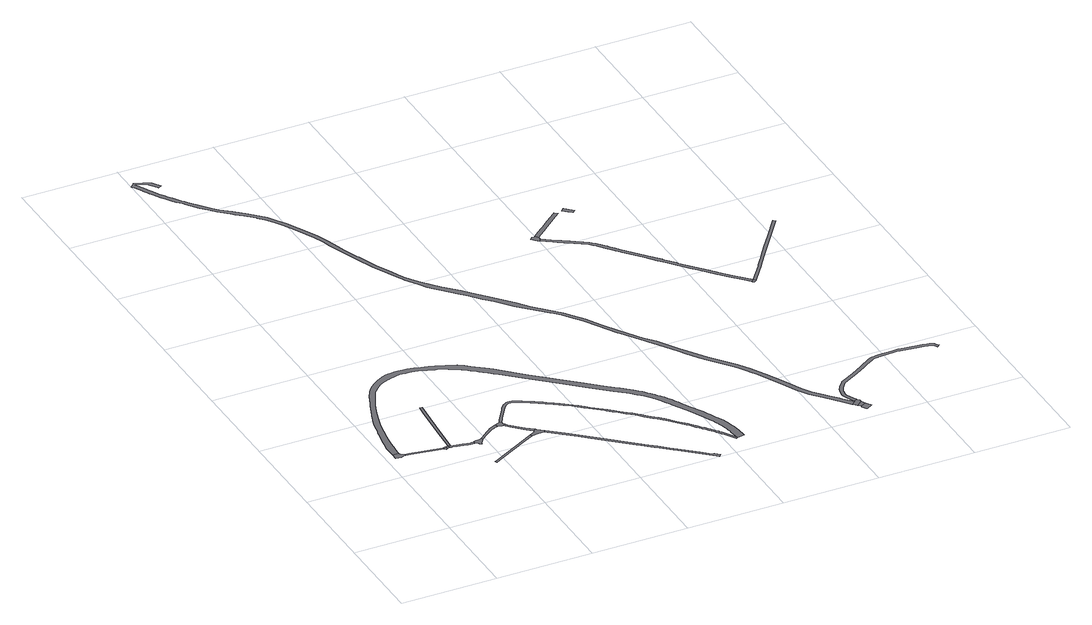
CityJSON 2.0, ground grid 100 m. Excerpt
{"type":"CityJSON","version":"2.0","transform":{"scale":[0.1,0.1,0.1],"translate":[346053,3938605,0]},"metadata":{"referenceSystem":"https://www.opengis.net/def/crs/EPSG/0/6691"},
"CityObjects":{
"road1":{"type":"Road","geometry":[{"type":"MultiSurface","lod":"1","boundaries":[[[0,1,2,3,4,5,6,7,8]]]}]},
"road2":{"type":"Road","attributes":{"RoadStructureAttribute.sectionType":"1"},"geometry":[{"type":"MultiSurface","lod":"1","boundaries":[[[7,9,10,11,12,8]]]}]},
"road3":{"type":"Road","geometry":[{"type":"MultiSurface","lod":"1","boundaries":[[[13,14,15,16,17,11,10,18]]]}]},
"road4":{"type":"Road","geometry":[{"type":"MultiSurface","lod":"1","boundaries":[[[15,19,20,21,16]]]}]},
"road5":{"type":"Road","attributes":{"RoadStructureAttribute.sectionType":"1"},"geometry":[{"type":"MultiSurface","lod":"1","boundaries":[[[20,22,23,24,25,26,27,28,29,30,31,32,33,34,35,36,37,38,39,21]]]}]},
"road6":{"type":"Road","attributes":{"RoadStructureAttribute.sectionType":"1"},"geometry":[{"type":"MultiSurface","lod":"1","boundaries":[[[39,40,41,42,43,44,45,46,47,21]]]}]},
"road7":{"type":"Road","geometry":[{"type":"MultiSurface","lod":"1","boundaries":[[[31,48,49,50,51,52,53,54,55,56,57,58,59,60,61,62,63,64,65,66,67,32]]]}]},
"road8":{"type":"Road","attributes":{"RoadStructureAttribute.sectionType":"1"},"geometry":[{"type":"MultiSurface","lod":"1","boundaries":[[[68,69,70,71,72,73,74,75,76,77]]]}]},
"road9":{"type":"Road","attributes":{"RoadStructureAttribute.sectionType":"1"},"geometry":[{"type":"MultiSurface","lod":"1","boundaries":[[[78,79,80,81,82,83,84,85,86,63,62,87,88,89,90,91,92,93]]]}]},
"road10":{"type":"Road","geometry":[{"type":"MultiSurface","lod":"1","boundaries":[[[94,95,96,97,98,99,100,101,78,93,102,103,104,105,106,107,108]]]}]},
"road11":{"type":"Road","attributes":{"RoadStructureAttribute.sectionType":"1"},"geometry":[{"type":"MultiSurface","lod":"1","boundaries":[[[107,109,110,111,112,113,114,108]]]}]},
"road12":{"type":"Road","geometry":[{"type":"MultiSurface","lod":"1","boundaries":[[[115,116,117,118,112,111,119,68,77]]]}]},
"road13":{"type":"Road","attributes":{"RoadStructureAttribute.sectionType":"1"},"geometry":[{"type":"MultiSurface","lod":"1","boundaries":[[[2,120,121,122,123,124,125,126,127,128,129,130,131,132,133,134,135,136,137,138,139,140,141,142,143,144,145,146,147,148,149,150,151,152,153,154,155,156,157,158,159,160,161,162,163,164,165,166,167,168,169,170,171,172,173,174,175,176,177,178,179,180,181,182,183,184,185,186,187,188,189,190,191,192,193,194,195,196,197,198,199,200,201,202,203,204,205,206,207,208,209,210,211,212,213,214,215,216,217,218,219,220,221,222,223,224,225,226,227,228,229,230,231,232,233,234,235,236,237,238,239,240,241,242,243,244,245,246,247,248,249,250,251,252,253,254,255,256,257,258,259,260,261,262,263,264,265,266,267,268,269,270,271,272,273,274,275,276,277,278,279,280,281,282,283,284,285,286,287,288,289,290,291,292,293,294,295,296,297,298,299,300,301,302,303,304,305,306,307,308,309,310,311,312,313,314,315,316,317,318,319,320,321,322,323,324,325,326,327,328,329,330,331,332,333,334,335,336,337,3]]]}]},
"road14":{"type":"Road","attributes":{"RoadStructureAttribute.sectionType":"1"},"geometry":[{"type":"MultiSurface","lod":"1","boundaries":[[[338,339,340,341,342,343,344,345,346,347,348,349,350,351,117,116,352,353,354,355,356,357,358,359,360,361,362,363,364,365,366,367]]]}]},
"road15":{"type":"Road","attributes":{"RoadStructureAttribute.sectionType":"1"},"geometry":[{"type":"MultiSurface","lod":"1","boundaries":[[[368,369,370,371,372,373,374,375,376,377,378,379,380,381,382,383,384,385,386,387,388,389,390,391,392,393,394,395,396,397,398,399,400,401,402,403,404,405,406,407,408,409,410,411,412,413,414,415,416,417,418,419,420,421,422,423,424,425,426,427,428,98,97,429,430,431,432,433,434,435,436,437,438,439,440,441,442,443,444,445,446,447,448,449,450,451,452,453,454,455,456,457,458,459,460,461,462,463,464,465,466,467,468,469,470,471,472,473,474,475,476,477,478,479,480,481,482,483,484,485,486,487,488,489,490,220]]]}]},
"road16":{"type":"Road","attributes":{"RoadStructureAttribute.sectionType":"1"},"geometry":[{"type":"MultiSurface","lod":"1","boundaries":[[[491,492,493,494,495,496,497,498,499,500,501,502,503,504,505,506,507,508,509,510,511,512,513,514,515,516,517,518,519,520,521,522,523,524,525,526,527,528,529,530,531,532,533,534,535,536,537,538,539,540,541,542,543,544,545,546,547,548,549,550,551,552,553,554,555,556,557,558,559,560,561,562,563,564,565,566,567,568,569,570,571,572,573,574,575,576,577,578,579,580,581,570,582,583,584,585,586,587,588,589,590,591,592,593,594,595,596,597,598,599,600,601,602,603,604,605,606,607,608,609,610,611,612,613,614,615,616,617,618,619,620,621,622,623,624,625,626,627,628,629,630,631,632,633,634,635,636,637,638,639,640,641,642,643,644,645,646,647,648,649,650,651,652,653,654,655,656,657,658,659,660,661,662,663,664,665]]]}]},
"road17":{"type":"Road","geometry":[{"type":"MultiSurface","lod":"1","boundaries":[[[666,667,668,669,670,671,672,673,674]]]}]},
"road18":{"type":"Road","geometry":[{"type":"MultiSurface","lod":"1","boundaries":[[[664,675,676,677,678,679,680,681,665]]]}]},
"road19":{"type":"Road","attributes":{"RoadStructureAttribute.sectionType":"1"},"geometry":[{"type":"MultiSurface","lod":"1","boundaries":[[[676,682,683,684,677]]]}]},
"road20":{"type":"Road","attributes":{"RoadStructureAttribute.sectionType":"1"},"geometry":[{"type":"MultiSurface","lod":"1","boundaries":[[[685,686,687,688,689,672,671,690,691,692,693,694,695]]]}]},
"road21":{"type":"Road","geometry":[{"type":"MultiSurface","lod":"1","boundaries":[[[696,697,698,699,700,683,682]]]}]},
"road22":{"type":"Road","attributes":{"RoadStructureAttribute.sectionType":"1"},"geometry":[{"type":"MultiSurface","lod":"1","boundaries":[[[701,702,703,704,705,706,707,708,709,710,711,712,713,714,715,716,717,718,719,720,721,722,723,724,725,726,727,728,729,730,731,732,733,734,735,736,737,738,739,740,741,742,743,744,745,746,747,748,749,750,751,752,753,754,755,756,757,758,759,760,761,762,763,764,765,766,767,768,769,770,670,669]]]}]},
"road23":{"type":"Road","attributes":{"RoadStructureAttribute.sectionType":"1"},"geometry":[{"type":"MultiSurface","lod":"1","boundaries":[[[771,772,773,774,775]]]}]},
"road24":{"type":"Road","attributes":{"RoadStructureAttribute.sectionType":"1"},"geometry":[{"type":"MultiSurface","lod":"1","boundaries":[[[680,776,777,778,779,780,781,782,783,784,785,786,787,788,789,790,791,792,793,794,795,796,797,798,799,800,801,802,803,804,805,806,807,808,809,810,811,812,813,814,815,816,817,818,819,820,821,822,823,824,825,826,827,828,829,830,831,832,833,834,835,836,837,838,839,840,841,842,843,844,845,846,847,848,849,850,851,852,853,854,855,681]]]}]},
"road25":{"type":"Road","geometry":[{"type":"MultiSurface","lod":"1","boundaries":[[[734,733,856,857,858,859]]]}]},
"road26":{"type":"Road","attributes":{"RoadStructureAttribute.sectionType":"1"},"geometry":[{"type":"MultiSurface","lod":"1","boundaries":[[[860,861,862,863,864,865,866,867,868,869,870,871,872,734,859]]]}]}
},
"vertices":[
[191,1354,0],[171,1365,0],[158,1382,0],[98,1386,0],[93,1317,0],[157,1313,0],[184,1327,0],[200,1325,0],[203,1347,0],
[250,1317,0],[576,1267,0],[579,1289,0],[245,1341,0],
[600,1254,0],[609,1259,0],[611,1260,0],[600,1292,0],[588,1288,0],[595,1248,0],
[619,1263,0],[634,1265,0],[630,1301,0],
[636,1265,0],[653,1264,0],[656,1264,0],[665,1263,0],[707,1254,0],[768,1242,0],[809,1235,0],[835,1233,0],[858,1230,0],[879,1230,0],[879,1255,0],[860,1255,0],[847,1257,0],[812,1260,0],[772,1267,0],[712,1279,0],[655,1291,0],[655,1299,0],
[658,1326,0],[678,1563,0],[708,1908,0],[716,2014,0],[691,2016,0],[683,1910,0],[653,1565,0],[631,1307,0],
[886,1230,0],[893,1228,0],[898,1225,0],[903,1220,0],[908,1212,0],[910,1207,0],[911,1198,0],[935,1190,0],[935,1191,0],[938,1201,0],[945,1215,0],[950,1223,0],[954,1227,0],[972,1251,0],[981,1261,0],[964,1277,0],[951,1272,0],[911,1266,0],[887,1262,0],[882,1255,0],
[1406,1131,0],[1400,1128,0],[1387,1121,0],[1313,1080,0],[948,881,0],[906,858,0],[917,838,0],[991,878,0],[1318,1057,0],[1417,1111,0],
[1192,1434,0],[1160,1423,0],[1139,1413,0],[1121,1402,0],[1101,1387,0],[1056,1351,0],[1030,1330,0],[997,1300,0],[981,1287,0],[993,1273,0],[1030,1302,0],[1133,1375,0],[1157,1387,0],[1175,1394,0],[1189,1396,0],[1199,1398,0],
[1270,1418,0],[1266,1426,0],[1266,1436,0],[1268,1449,0],[1246,1459,0],[1240,1455,0],[1225,1447,0],[1215,1443,0],[1220,1398,0],[1231,1396,0],[1238,1394,0],[1240,1393,0],[1246,1391,0],[1258,1392,0],[1278,1409,0],
[1320,1323,0],[1417,1226,0],[1470,1176,0],[1495,1204,0],[1421,1268,0],[1295,1389,0],
[1474,1115,0],[1551,1124,0],[1568,1143,0],[1505,1196,0],[1463,1161,0],
[158,1415,0],[166,1510,0],[170,1568,0],[176,1621,0],[179,1648,0],[180,1652,0],[187,1699,0],[193,1732,0],[205,1795,0],[211,1828,0],[224,1885,0],[234,1925,0],[254,2000,0],[262,2028,0],[283,2084,0],[293,2115,0],[303,2149,0],[318,2192,0],[343,2250,0],[367,2303,0],[381,2334,0],[405,2382,0],[419,2409,0],[438,2440,0],[459,2466,0],[492,2501,0],[520,2528,0],[542,2545,0],[571,2563,0],[596,2577,0],[623,2588,0],[646,2596,0],[660,2601,0],[679,2605,0],[710,2614,0],[748,2624,0],[784,2629,0],[815,2630,0],[846,2627,0],[883,2623,0],[934,2614,0],[970,2606,0],[1011,2596,0],[1052,2582,0],[1091,2570,0],[1123,2558,0],[1136,2555,0],[1137,2554,0],[1144,2556,0],[1158,2552,0],[1180,2542,0],[1229,2518,0],[1242,2510,0],[1260,2499,0],[1316,2467,0],[1346,2448,0],[1375,2427,0],[1414,2395,0],[1445,2370,0],[1475,2342,0],[1504,2318,0],[1540,2285,0],[1581,2253,0],[1624,2220,0],[1673,2178,0],[1812,2049,0],[1814,2047,0],[2061,1821,0],[2275,1632,0],[2452,1474,0],[2514,1421,0],[2516,1419,0],[2546,1394,0],[2572,1369,0],[2623,1321,0],[2629,1314,0],[2672,1270,0],[2698,1238,0],[2721,1207,0],[2752,1165,0],[2771,1135,0],[2808,1071,0],[2825,1039,0],[2836,1017,0],[2865,957,0],[2923,859,0],[3012,679,0],[3040,620,0],[3054,588,0],[3065,559,0],[3069,547,0],[3080,517,0],[3081,513,0],[3090,483,0],[3100,442,0],[3107,414,0],[3108,404,0],[3111,386,0],[3116,360,0],[3119,335,0],[3135,231,0],[3207,244,0],[3203,279,0],[3200,309,0],[3197,340,0],[3193,374,0],[3193,377,0],[3187,413,0],[3182,444,0],[3173,477,0],[3164,509,0],[3161,516,0],[3145,563,0],[3113,634,0],[3100,662,0],[3081,703,0],[3079,709,0],[3061,747,0],[3044,780,0],[3027,811,0],[3011,841,0],[2989,877,0],[2971,910,0],[2944,962,0],[2929,991,0],[2908,1034,0],[2891,1068,0],[2879,1091,0],[2873,1101,0],[2852,1137,0],[2831,1173,0],[2817,1195,0],[2807,1208,0],[2788,1231,0],[2772,1253,0],[2743,1287,0],[2722,1312,0],[2702,1334,0],[2687,1351,0],[2659,1377,0],[2624,1414,0],[2528,1498,0],[2523,1502,0],[2517,1508,0],[2515,1509,0],[2406,1605,0],[2240,1751,0],[1889,2070,0],[1866,2091,0],[1654,2291,0],[1649,2294,0],[1638,2307,0],[1613,2327,0],[1584,2351,0],[1551,2378,0],[1514,2408,0],[1476,2439,0],[1441,2465,0],[1397,2503,0],[1383,2514,0],[1371,2521,0],[1353,2533,0],[1344,2539,0],[1325,2547,0],[1279,2568,0],[1254,2578,0],[1244,2583,0],[1186,2605,0],[1153,2616,0],[1092,2635,0],[1055,2645,0],[987,2665,0],[958,2675,0],[895,2687,0],[873,2690,0],[829,2692,0],[804,2692,0],[762,2692,0],[733,2690,0],[691,2685,0],[663,2680,0],[618,2663,0],[606,2657,0],[589,2648,0],[546,2623,0],[524,2609,0],[490,2581,0],[467,2560,0],[467,2559,0],[462,2556,0],[442,2535,0],[415,2504,0],[398,2477,0],[382,2452,0],[367,2425,0],[350,2389,0],[340,2367,0],[331,2342,0],[315,2306,0],[301,2276,0],[290,2252,0],[280,2224,0],[268,2196,0],[262,2175,0],[234,2101,0],[207,2027,0],[180,1952,0],[161,1864,0],[149,1811,0],[147,1800,0],[140,1766,0],[131,1723,0],[123,1682,0],[115,1640,0],[109,1590,0],[104,1559,0],[97,1520,0],[99,1401,0],
[2855,26,0],[2808,69,0],[2802,63,0],[2786,76,0],[2697,154,0],[2503,324,0],[2501,326,0],[2474,350,0],[2386,426,0],[2382,430,0],[2293,508,0],[2271,526,0],[1941,815,0],[1711,1017,0],[1687,1005,0],[1804,902,0],[1894,823,0],[1925,796,0],[1946,778,0],[2226,532,0],[2233,527,0],[2359,416,0],[2370,408,0],[2497,296,0],[2500,293,0],[2503,291,0],[2683,134,0],[2784,45,0],[2785,44,0],[2832,1,0],
[3120,255,0],[3056,355,0],[3038,381,0],[3024,402,0],[3020,408,0],[2999,433,0],[2967,474,0],[2966,475,0],[2949,498,0],[2932,519,0],[2905,551,0],[2884,576,0],[2845,628,0],[2820,657,0],[2759,722,0],[2729,757,0],[2703,790,0],[2693,799,0],[2661,833,0],[2624,869,0],[2591,901,0],[2546,943,0],[2513,976,0],[2511,978,0],[2510,979,0],[2509,981,0],[2496,994,0],[2472,1020,0],[2436,1052,0],[2396,1086,0],[2342,1135,0],[2301,1169,0],[2256,1212,0],[2127,1320,0],[2091,1354,0],[2045,1398,0],[2004,1432,0],[1938,1483,0],[1901,1507,0],[1857,1537,0],[1826,1559,0],[1798,1579,0],[1772,1598,0],[1743,1619,0],[1704,1642,0],[1677,1658,0],[1646,1677,0],[1605,1703,0],[1579,1718,0],[1554,1731,0],[1522,1743,0],[1501,1747,0],[1477,1747,0],[1464,1745,0],[1449,1737,0],[1425,1720,0],[1383,1677,0],[1364,1646,0],[1285,1522,0],[1266,1495,0],[1252,1474,0],[1274,1462,0],[1287,1481,0],[1305,1509,0],[1382,1629,0],[1403,1661,0],[1441,1701,0],[1462,1716,0],[1472,1721,0],[1479,1722,0],[1499,1722,0],[1515,1719,0],[1543,1708,0],[1566,1696,0],[1592,1681,0],[1633,1656,0],[1664,1636,0],[1692,1621,0],[1729,1598,0],[1757,1578,0],[1783,1559,0],[1812,1539,0],[1843,1516,0],[1887,1486,0],[1924,1462,0],[1988,1413,0],[2029,1379,0],[2073,1336,0],[2110,1302,0],[2227,1204,0],[2240,1193,0],[2284,1151,0],[2326,1116,0],[2380,1067,0],[2419,1034,0],[2452,1005,0],[2455,1002,0],[2495,959,0],[2508,946,0],[2510,943,0],[2529,925,0],[2574,883,0],[2606,851,0],[2643,815,0],[2683,774,0],[2684,773,0],[2710,741,0],[2740,706,0],[2801,640,0],[2826,612,0],[2865,561,0],[2886,536,0],[2899,519,0],[2907,510,0],[2929,482,0],[2947,459,0],[2980,417,0],[2997,396,0],[3004,387,0],[3028,352,0],[3035,341,0],[3098,241,0],[3112,214,0],
[4312,403,0],[4293,426,0],[4227,503,0],[4187,550,0],[4111,639,0],[4051,738,0],[3958,931,0],[3860,1117,0],[3800,1229,0],[3776,1266,0],[3739,1323,0],[3698,1383,0],[3520,1611,0],[3476,1676,0],[3386,1806,0],[3336,1883,0],[3201,2092,0],[3126,2184,0],[3086,2243,0],[3000,2370,0],[2998,2373,0],[2979,2400,0],[2865,2592,0],[2780,2735,0],[2702,2850,0],[2646,2926,0],[2589,2980,0],[2535,3035,0],[2533,3037,0],[2519,3051,0],[2413,3171,0],[2331,3273,0],[2198,3430,0],[2121,3515,0],[2029,3624,0],[1956,3704,0],[1823,3843,0],[1752,3928,0],[1685,4013,0],[1627,4085,0],[1619,4099,0],[1590,4148,0],[1553,4226,0],[1518,4298,0],[1442,4453,0],[1363,4658,0],[1355,4679,0],[1301,4825,0],[1252,4970,0],[1226,5057,0],[1185,5164,0],[1142,5253,0],[1080,5372,0],[1018,5493,0],[960,5583,0],[904,5665,0],[850,5727,0],[753,5818,0],[659,5906,0],[560,5992,0],[500,6059,0],[448,6121,0],[354,6236,0],[335,6262,0],[316,6286,0],[297,6313,0],[277,6341,0],[258,6369,0],[233,6407,0],[209,6445,0],[185,6483,0],[163,6521,0],[145,6553,0],[128,6587,0],[115,6611,0],[110,6620,0],[108,6624,0],[64,6705,0],[48,6733,0],[39,6744,0],[131,6702,0],[134,6701,0],[153,6691,0],[220,6596,0],[228,6583,0],[266,6608,0],[208,6691,0],[170,6710,0],[145,6723,0],[136,6727,0],[50,6767,0],[3,6718,0],[10,6708,0],[24,6683,0],[69,6602,0],[70,6599,0],[88,6566,0],[101,6540,0],[105,6532,0],[124,6499,0],[147,6460,0],[171,6421,0],[195,6382,0],[220,6344,0],[240,6315,0],[261,6287,0],[285,6262,0],[304,6239,0],[319,6216,0],[413,6093,0],[466,6029,0],[528,5960,0],[628,5873,0],[660,5844,0],[722,5785,0],[813,5700,0],[817,5696,0],[868,5637,0],[923,5558,0],[978,5470,0],[1040,5351,0],[1101,5233,0],[1144,5146,0],[1184,5043,0],[1209,4957,0],[1263,4811,0],[1317,4666,0],[1326,4644,0],[1405,4437,0],[1482,4280,0],[1541,4158,0],[1555,4129,0],[1572,4099,0],[1593,4064,0],[1651,3973,0],[1700,3896,0],[1749,3838,0],[1780,3801,0],[1913,3664,0],[1983,3584,0],[2075,3475,0],[2153,3391,0],[2285,3234,0],[2376,3138,0],[2476,3033,0],[2532,2979,0],[2534,2977,0],[2562,2950,0],[2616,2900,0],[2670,2827,0],[2746,2713,0],[2831,2572,0],[2945,2379,0],[2959,2359,0],[3109,2138,0],[3139,2095,0],[3159,2065,0],[3312,1829,0],[3345,1778,0],[3435,1648,0],[3480,1582,0],[3658,1353,0],[3698,1295,0],[3734,1239,0],[3757,1203,0],[3784,1153,0],[3914,909,0],[4007,715,0],[4018,697,0],[4070,610,0],[4161,504,0],[4244,406,0],[4300,340,0],[4355,276,0],[4393,308,0],
[2945,4221,0],[2976,4191,0],[2994,4174,0],[3011,4162,0],[3032,4192,0],[3031,4220,0],[3005,4251,0],[2998,4245,0],[2970,4247,0],
[4377,249,0],[4391,234,0],[4448,288,0],[4450,293,0],[4450,309,0],[4431,337,0],[4399,315,0],
[4415,209,0],[4473,245,0],[4450,283,0],
[3334,4534,0],[3278,4486,0],[3185,4405,0],[3184,4405,0],[3069,4306,0],[3119,4295,0],[3218,4379,0],[3290,4442,0],[3327,4475,0],[3381,4522,0],[3344,4543,0],
[4413,195,0],[4438,148,0],[4439,149,0],[4449,147,0],[4510,185,0],
[3060,4128,0],[3116,4088,0],[3126,4081,0],[3150,4061,0],[3174,4046,0],[3200,4028,0],[3279,3976,0],[3280,3976,0],[3395,3897,0],[3424,3868,0],[3425,3867,0],[3435,3858,0],[3457,3832,0],[3509,3770,0],[3550,3718,0],[3572,3689,0],[3590,3667,0],[3614,3638,0],[3615,3637,0],[3674,3567,0],[3761,3464,0],[3847,3357,0],[3865,3335,0],[3883,3312,0],[3910,3280,0],[4058,3101,0],[4111,3040,0],[4238,2895,0],[4243,2889,0],[4319,2805,0],[4320,2804,0],[4423,2689,0],[4474,2635,0],[4501,2660,0],[4357,2818,0],[4264,2921,0],[4254,2931,0],[4168,3033,0],[4103,3105,0],[4103,3106,0],[4090,3121,0],[3999,3230,0],[3999,3231,0],[3987,3249,0],[3985,3250,0],[3908,3342,0],[3898,3357,0],[3895,3362,0],[3894,3364,0],[3799,3475,0],[3732,3555,0],[3700,3591,0],[3699,3593,0],[3615,3694,0],[3584,3735,0],[3568,3754,0],[3553,3774,0],[3535,3798,0],[3534,3799,0],[3502,3836,0],[3458,3887,0],[3453,3892,0],[3414,3929,0],[3406,3934,0],[3365,3961,0],[3305,4003,0],[3304,4004,0],[3262,4034,0],[3194,4080,0],[3150,4106,0],
[3478,4505,0],[3512,4471,0],[3543,4500,0],[3463,4578,0],[3433,4547,0],
[4427,343,0],[4412,373,0],[4376,451,0],[4376,455,0],[4375,465,0],[4377,487,0],[4380,501,0],[4382,509,0],[4389,536,0],[4398,557,0],[4406,574,0],[4419,593,0],[4439,619,0],[4453,634,0],[4459,642,0],[4467,646,0],[4637,747,0],[4740,808,0],[4765,824,0],[4855,884,0],[4857,885,0],[4884,900,0],[4901,906,0],[4920,910,0],[4940,913,0],[4957,916,0],[4970,915,0],[5108,922,0],[5140,923,0],[5166,922,0],[5176,921,0],[5361,898,0],[5410,892,0],[5449,886,0],[5472,881,0],[5480,879,0],[5482,879,0],[5492,869,0],[5506,853,0],[5524,830,0],[5551,852,0],[5533,875,0],[5517,894,0],[5501,908,0],[5491,913,0],[5480,915,0],[5455,920,0],[5415,926,0],[5365,933,0],[5181,955,0],[5170,957,0],[5140,958,0],[5107,957,0],[4969,950,0],[4955,951,0],[4935,948,0],[4914,944,0],[4892,940,0],[4869,932,0],[4839,915,0],[4829,909,0],[4745,853,0],[4721,837,0],[4599,765,0],[4449,676,0],[4441,672,0],[4436,668,0],[4412,642,0],[4390,613,0],[4376,591,0],[4366,572,0],[4356,547,0],[4348,517,0],[4345,502,0],[4343,493,0],[4340,466,0],[4342,444,0],[4342,442,0],[4356,411,0],[4390,336,0],
[4480,2628,0],[4493,2614,0],[4520,2637,0],[4524,2643,0],
[4677,2847,0],[4678,2848,0],[4766,2974,0],[4830,3065,0],[5148,3492,0],[5127,3511,0],[4965,3292,0],[4844,3131,0],[4756,3010,0],[4730,2971,0],[4720,2957,0],[4658,2870,0],[4643,2848,0]
]}
